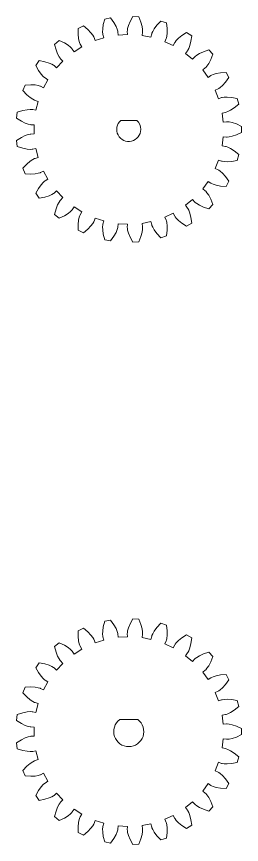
# Model space of a CAD drawing. Header units: millimetres. Extents: x -112 to 331, y -15 to 336.
# Drawn here: x 81.3 to 118.7, y 181.3 to 318.7 of the extents above; entities that cross this region are included whole.
import ezdxf

# ---------------------------------------------------------------- set-up
doc = ezdxf.new("R2010")
doc.units = ezdxf.units.MM
doc.layers.get('0').update_dxf_attribs({"linetype": 'CONTINUOUS', "lineweight": 25, "true_color": 0xffffff})

# ---------------------------------------------------------------- blocks, each defined once
blk = doc.blocks.new('5mm d')
at = {"lineweight": 0}
blk.add_line((-1.5, 2), (1.5, 2), dxfattribs=at)
blk.add_arc((0, 0), 2.5, 126.8699, 53.1301, dxfattribs=at)
blk = doc.blocks.new('5mm_cp250_pa20_t25')
at = {"lineweight": 0}
for p, q in [((-4.232, 17.404), (-4.003, 18.317)), ((-4.003, 18.317), (-3.021, 18.505)), ((-3.021, 18.505), (-2.472, 17.74)), ((-0.046, 17.231), (0.229, 17.91)), ((0.229, 17.91), (0.678, 18.737)), ((0.678, 18.737), (1.676, 18.675)), ((1.676, 18.675), (2.017, 17.797)), ((4.676, 17.29), (5.316, 17.98)), ((5.316, 17.98), (6.267, 17.671)), ((-8.433, 16.746), (-7.528, 17.172)), ((-8.427, 15.805), (-8.433, 16.746)), ((-7.528, 17.172), (-6.806, 16.568)), ((-6.806, 16.568), (-6.3, 16.038)), ((-4.34, 16.155), (-4.33, 16.678)), ((-4.33, 16.678), (-4.232, 17.404)), ((-2.472, 17.74), (-2.114, 17.101)), ((-2.114, 17.101), (-1.912, 16.618)), ((-1.912, 16.618), (-1.823, 16.317)), ((-0.237, 16.417), (-0.186, 16.727)), ((-0.186, 16.727), (-0.046, 17.231)), ((2.017, 17.797), (2.205, 17.089)), ((2.205, 17.089), (2.281, 16.571)), ((2.281, 16.571), (2.292, 16.258)), ((3.98, 16.247), (4.24, 16.701)), ((4.24, 16.701), (4.676, 17.29)), ((6.267, 17.671), (6.38, 16.737)), ((6.38, 16.737), (6.386, 16.004)), ((-8.341, 15.077), (-8.427, 15.805)), ((-6.3, 16.038), (-5.984, 15.621)), ((-5.984, 15.621), (-5.824, 15.351)), ((-5.824, 15.351), (-5.779, 15.256)), ((-5.779, 15.256), (-5.582, 14.737)), ((-5.582, 14.737), (-4.146, 15.204)), ((-4.312, 15.843), (-4.34, 16.155)), ((-4.292, 15.739), (-4.312, 15.843)), ((-4.146, 15.204), (-4.292, 15.739)), ((-1.823, 16.317), (-1.803, 16.214)), ((-1.803, 16.214), (-1.742, 15.663)), ((-1.742, 15.663), (-0.235, 15.757)), ((-0.243, 16.312), (-0.237, 16.417)), ((-0.235, 15.757), (-0.243, 16.312)), ((2.286, 16.153), (2.208, 15.604)), ((2.208, 15.604), (3.691, 15.32)), ((2.292, 16.258), (2.286, 16.153)), ((3.691, 15.32), (3.821, 15.86)), ((3.821, 15.86), (3.854, 15.96)), ((3.854, 15.96), (3.98, 16.247)), ((6.264, 15.177), (6.231, 15.077)), ((6.331, 15.484), (6.264, 15.177)), ((6.386, 16.004), (6.331, 15.484)), ((8.261, 15.122), (8.829, 15.584)), ((8.829, 15.584), (9.621, 16.093)), ((9.621, 16.093), (10.465, 15.557)), ((10.465, 15.557), (10.342, 14.624)), ((-12.332, 14.123), (-11.562, 14.76)), ((-12.093, 13.213), (-12.332, 14.123)), ((-11.562, 14.76), (-10.712, 14.355)), ((-10.712, 14.355), (-10.091, 13.967)), ((-10.091, 13.967), (-9.681, 13.642)), ((-8.221, 14.568), (-8.341, 15.077)), ((-8.116, 14.273), (-8.221, 14.568)), ((-8.072, 14.178), (-8.116, 14.273)), ((-7.797, 13.695), (-8.072, 14.178)), ((6.231, 15.077), (6.019, 14.564)), ((6.019, 14.564), (7.385, 13.921)), ((7.385, 13.921), (7.645, 14.412)), ((7.645, 14.412), (7.702, 14.501)), ((7.702, 14.501), (7.895, 14.747)), ((7.895, 14.747), (8.261, 15.122)), ((10.165, 13.913), (9.982, 13.423)), ((10.342, 14.624), (10.165, 13.913)), ((-11.829, 12.529), (-12.093, 13.213)), ((-11.586, 12.066), (-11.829, 12.529)), ((-9.681, 13.642), (-9.458, 13.421)), ((-9.458, 13.421), (-9.391, 13.34)), ((-9.391, 13.34), (-9.072, 12.886)), ((-9.072, 12.886), (-7.797, 13.695)), ((9.785, 13.054), (9.452, 12.61)), ((9.452, 12.61), (10.615, 11.648)), ((9.841, 13.143), (9.785, 13.054)), ((9.982, 13.423), (9.841, 13.143)), ((11.315, 12.321), (11.762, 12.592)), ((11.762, 12.592), (12.427, 12.899)), ((12.427, 12.899), (13.321, 13.195)), ((13.321, 13.195), (14.005, 12.466)), ((14.005, 12.466), (13.654, 11.593)), ((-15.457, 10.612), (-14.87, 11.421)), ((-14.87, 11.421), (-13.946, 11.24)), ((-13.946, 11.24), (-13.247, 11.019)), ((-13.247, 11.019), (-12.77, 10.805)), ((-11.992, 10.225), (-10.958, 11.326)), ((-11.411, 11.806), (-11.586, 12.066)), ((-11.344, 11.725), (-11.411, 11.806)), ((-10.958, 11.326), (-11.344, 11.725)), ((10.615, 11.648), (10.989, 12.058)), ((10.989, 12.058), (11.066, 12.13)), ((11.066, 12.13), (11.315, 12.321)), ((13.654, 11.593), (13.306, 10.948)), ((-14.999, 9.79), (-15.457, 10.612)), ((-14.573, 9.194), (-14.999, 9.79)), ((-12.77, 10.805), (-12.499, 10.647)), ((-12.499, 10.647), (-12.414, 10.585)), ((-12.414, 10.585), (-11.992, 10.225)), ((12.724, 10.211), (12.291, 9.864)), ((12.291, 9.864), (13.179, 8.642)), ((12.801, 10.282), (12.724, 10.211)), ((13.007, 10.519), (12.801, 10.282)), ((13.306, 10.948), (13.007, 10.519)), ((-14.223, 8.805), (-14.573, 9.194)), ((-13.988, 8.597), (-14.223, 8.805)), ((-13.903, 8.535), (-13.988, 8.597)), ((-13.43, 8.245), (-13.903, 8.535)), ((13.179, 8.642), (13.643, 8.946)), ((13.643, 8.946), (13.735, 8.997)), ((13.735, 8.997), (14.023, 9.12)), ((14.023, 9.12), (14.524, 9.272)), ((14.524, 9.272), (15.245, 9.403)), ((15.245, 9.403), (16.184, 9.468)), ((16.665, 8.591), (16.108, 7.833)), ((16.184, 9.468), (16.665, 8.591)), ((-17.611, 6.435), (-17.243, 7.365)), ((-17.243, 7.365), (-16.303, 7.418)), ((-16.303, 7.418), (-15.571, 7.378)), ((-15.571, 7.378), (-15.056, 7.29)), ((-15.056, 7.29), (-14.754, 7.204)), ((-14.754, 7.204), (-14.656, 7.166)), ((-14.656, 7.166), (-14.157, 6.922)), ((-14.157, 6.922), (-13.43, 8.245)), ((15.214, 6.954), (14.956, 6.776)), ((15.611, 7.295), (15.214, 6.954)), ((16.108, 7.833), (15.611, 7.295)), ((-16.963, 5.752), (-17.611, 6.435)), ((-16.402, 5.281), (-16.963, 5.752)), ((14.864, 6.725), (14.359, 6.496)), ((14.359, 6.496), (14.914, 5.093)), ((14.956, 6.776), (14.864, 6.725)), ((-15.966, 4.992), (-16.402, 5.281)), ((-15.687, 4.848), (-15.966, 4.992)), ((-15.589, 4.81), (-15.687, 4.848)), ((-15.059, 4.647), (-15.589, 4.81)), ((-15.434, 3.184), (-15.059, 4.647)), ((14.914, 5.093), (15.439, 5.272)), ((15.439, 5.272), (15.541, 5.298)), ((15.541, 5.298), (15.851, 5.346)), ((15.851, 5.346), (16.373, 5.369)), ((16.373, 5.369), (17.104, 5.317)), ((17.104, 5.317), (18.03, 5.145)), ((18.278, 4.177), (17.55, 3.581)), ((18.03, 5.145), (18.278, 4.177)), ((-18.658, 1.853), (-18.533, 2.845)), ((-18.533, 2.845), (-17.636, 3.131)), ((-17.636, 3.131), (-16.917, 3.274)), ((-16.917, 3.274), (-16.396, 3.317)), ((-16.396, 3.317), (-16.082, 3.309)), ((-16.082, 3.309), (-15.978, 3.296)), ((-15.978, 3.296), (-15.434, 3.184)), ((16.069, 2.818), (15.522, 2.722)), ((16.171, 2.844), (16.069, 2.818)), ((16.465, 2.951), (16.171, 2.844)), ((16.934, 3.183), (16.465, 2.951)), ((17.55, 3.581), (16.934, 3.183)), ((-17.86, 1.353), (-18.658, 1.853)), ((15.522, 2.722), (15.711, 1.224)), ((-17.2, 1.036), (-17.86, 1.353)), ((-16.705, 0.865), (-17.2, 1.036)), ((-16.4, 0.795), (-16.705, 0.865)), ((-16.296, 0.782), (-16.4, 0.795)), ((-15.741, 0.755), (-16.296, 0.782)), ((-15.741, -0.755), (-15.741, 0.755)), ((15.711, 1.224), (16.265, 1.267)), ((16.265, 1.267), (16.37, 1.267)), ((16.37, 1.267), (16.682, 1.236)), ((16.682, 1.236), (17.194, 1.128)), ((17.194, 1.128), (17.889, 0.896)), ((17.889, 0.896), (18.743, 0.5)), ((18.743, 0.5), (18.743, -0.5)), ((-18.658, -1.853), (-17.86, -1.353)), ((-17.86, -1.353), (-17.2, -1.036)), ((-17.2, -1.036), (-16.705, -0.865)), ((-16.705, -0.865), (-16.4, -0.795)), ((-16.4, -0.795), (-16.296, -0.782)), ((-16.296, -0.782), (-15.741, -0.755)), ((15.712, -1.224), (15.522, -2.722)), ((16.265, -1.267), (15.712, -1.224)), ((16.37, -1.267), (16.265, -1.267)), ((16.682, -1.236), (16.37, -1.267)), ((17.194, -1.128), (16.682, -1.236)), ((17.889, -0.896), (17.194, -1.128)), ((18.743, -0.5), (17.889, -0.896)), ((-18.533, -2.845), (-18.658, -1.853)), ((15.522, -2.722), (16.069, -2.818)), ((-17.636, -3.131), (-18.533, -2.845)), ((-16.917, -3.274), (-17.636, -3.131)), ((-16.396, -3.317), (-16.917, -3.274)), ((-16.082, -3.309), (-16.396, -3.317)), ((-15.978, -3.296), (-16.082, -3.309)), ((-15.435, -3.184), (-15.978, -3.296)), ((-15.059, -4.647), (-15.435, -3.184)), ((16.069, -2.818), (16.171, -2.844)), ((16.171, -2.844), (16.465, -2.951)), ((16.465, -2.951), (16.934, -3.183)), ((16.934, -3.183), (17.55, -3.581)), ((17.55, -3.581), (18.278, -4.177)), ((-16.963, -5.752), (-16.402, -5.281)), ((-16.402, -5.281), (-15.966, -4.992)), ((-15.966, -4.992), (-15.687, -4.848)), ((-15.687, -4.848), (-15.589, -4.81)), ((-15.589, -4.81), (-15.059, -4.647)), ((14.914, -5.093), (14.358, -6.496)), ((15.439, -5.272), (14.914, -5.093)), ((15.541, -5.298), (15.439, -5.272)), ((15.851, -5.346), (15.541, -5.298)), ((16.373, -5.369), (15.851, -5.346)), ((17.104, -5.317), (16.373, -5.369)), ((18.03, -5.145), (17.104, -5.317)), ((18.278, -4.177), (18.03, -5.145)), ((-17.611, -6.435), (-16.963, -5.752)), ((-17.243, -7.365), (-17.611, -6.435)), ((14.358, -6.496), (14.864, -6.725)), ((14.864, -6.725), (14.956, -6.776)), ((14.956, -6.776), (15.214, -6.954)), ((-16.303, -7.418), (-17.243, -7.365)), ((-15.571, -7.378), (-16.303, -7.418)), ((-15.056, -7.29), (-15.571, -7.378)), ((-14.754, -7.204), (-15.056, -7.29)), ((-14.656, -7.166), (-14.754, -7.204)), ((-14.158, -6.922), (-14.656, -7.166)), ((-13.43, -8.245), (-14.158, -6.922)), ((-13.903, -8.535), (-13.43, -8.245)), ((15.214, -6.954), (15.611, -7.295)), ((15.611, -7.295), (16.108, -7.833)), ((16.108, -7.833), (16.665, -8.591)), ((-14.999, -9.79), (-14.573, -9.194)), ((-14.573, -9.194), (-14.223, -8.805)), ((-14.223, -8.805), (-13.988, -8.597)), ((-13.988, -8.597), (-13.903, -8.535)), ((13.179, -8.641), (12.291, -9.863)), ((13.643, -8.946), (13.179, -8.641)), ((13.735, -8.997), (13.643, -8.946)), ((14.023, -9.12), (13.735, -8.997)), ((14.524, -9.272), (14.023, -9.12)), ((15.245, -9.403), (14.524, -9.272)), ((16.184, -9.468), (15.245, -9.403)), ((16.665, -8.591), (16.184, -9.468)), ((-15.457, -10.612), (-14.999, -9.79)), ((-14.87, -11.421), (-15.457, -10.612)), ((-12.77, -10.805), (-13.247, -11.019)), ((-12.499, -10.647), (-12.77, -10.805)), ((-12.414, -10.585), (-12.499, -10.647)), ((-11.992, -10.225), (-12.414, -10.585)), ((-10.958, -11.326), (-11.992, -10.225)), ((12.291, -9.863), (12.724, -10.211)), ((12.724, -10.211), (12.801, -10.282)), ((12.801, -10.282), (13.007, -10.519)), ((13.007, -10.519), (13.306, -10.948)), ((13.306, -10.948), (13.654, -11.593)), ((-13.946, -11.24), (-14.87, -11.421)), ((-13.247, -11.019), (-13.946, -11.24)), ((-11.829, -12.529), (-11.586, -12.066)), ((-11.586, -12.066), (-11.411, -11.806)), ((-11.411, -11.806), (-11.344, -11.725)), ((-11.344, -11.725), (-10.958, -11.326)), ((10.615, -11.648), (9.452, -12.61)), ((10.989, -12.058), (10.615, -11.648)), ((11.066, -12.13), (10.989, -12.058)), ((11.315, -12.321), (11.066, -12.13)), ((11.762, -12.592), (11.315, -12.321)), ((13.654, -11.593), (14.005, -12.466)), ((-12.332, -14.123), (-12.093, -13.213)), ((-12.093, -13.213), (-11.829, -12.529)), ((-9.681, -13.642), (-10.091, -13.967)), ((-9.458, -13.421), (-9.681, -13.642)), ((-9.391, -13.34), (-9.458, -13.421)), ((-9.072, -12.886), (-9.391, -13.34)), ((-7.797, -13.695), (-9.072, -12.886)), ((-8.072, -14.178), (-7.797, -13.695)), ((9.452, -12.61), (9.785, -13.054)), ((9.785, -13.054), (9.841, -13.143)), ((9.841, -13.143), (9.982, -13.423)), ((9.982, -13.423), (10.165, -13.913)), ((12.427, -12.899), (11.762, -12.592)), ((13.321, -13.195), (12.427, -12.899)), ((14.005, -12.466), (13.321, -13.195)), ((-11.562, -14.76), (-12.332, -14.123)), ((-10.712, -14.355), (-11.562, -14.76)), ((-10.091, -13.967), (-10.712, -14.355)), ((-8.427, -15.805), (-8.341, -15.077)), ((-8.341, -15.077), (-8.221, -14.568)), ((-8.221, -14.568), (-8.116, -14.273)), ((-8.116, -14.273), (-8.072, -14.178)), ((-5.582, -14.737), (-5.779, -15.256)), ((-4.146, -15.204), (-5.582, -14.737)), ((7.385, -13.921), (6.019, -14.564)), ((6.019, -14.564), (6.231, -15.077)), ((6.231, -15.077), (6.264, -15.177)), ((7.645, -14.412), (7.385, -13.921)), ((7.702, -14.501), (7.645, -14.412)), ((7.895, -14.747), (7.702, -14.501)), ((8.261, -15.122), (7.895, -14.747)), ((8.829, -15.584), (8.261, -15.122)), ((10.165, -13.913), (10.342, -14.624)), ((10.342, -14.624), (10.465, -15.557)), ((-8.433, -16.746), (-8.427, -15.805)), ((-6.3, -16.038), (-6.806, -16.568)), ((-5.984, -15.621), (-6.3, -16.038)), ((-5.824, -15.351), (-5.984, -15.621)), ((-5.779, -15.256), (-5.824, -15.351)), ((-4.34, -16.155), (-4.312, -15.843)), ((-4.33, -16.678), (-4.34, -16.155)), ((-4.312, -15.843), (-4.292, -15.739)), ((-4.292, -15.739), (-4.146, -15.204)), ((-1.823, -16.317), (-1.912, -16.618)), ((-1.803, -16.214), (-1.823, -16.317)), ((-1.742, -15.663), (-1.803, -16.214)), ((-0.235, -15.757), (-1.742, -15.663)), ((-0.243, -16.312), (-0.235, -15.757)), ((-0.237, -16.417), (-0.243, -16.312)), ((-0.186, -16.727), (-0.237, -16.417)), ((3.691, -15.321), (2.208, -15.604)), ((2.208, -15.604), (2.286, -16.153)), ((2.292, -16.258), (2.281, -16.571)), ((2.286, -16.153), (2.292, -16.258)), ((3.821, -15.86), (3.691, -15.321)), ((3.854, -15.96), (3.821, -15.86)), ((3.98, -16.247), (3.854, -15.96)), ((4.24, -16.701), (3.98, -16.247)), ((6.264, -15.177), (6.331, -15.484)), ((6.331, -15.484), (6.386, -16.004)), ((6.386, -16.004), (6.38, -16.737)), ((9.621, -16.093), (8.829, -15.584)), ((10.465, -15.557), (9.621, -16.093)), ((-7.528, -17.172), (-8.433, -16.746)), ((-6.806, -16.568), (-7.528, -17.172)), ((-4.232, -17.404), (-4.33, -16.678)), ((-4.003, -18.317), (-4.232, -17.404)), ((-2.472, -17.74), (-3.021, -18.505)), ((-2.114, -17.101), (-2.472, -17.74)), ((-1.912, -16.618), (-2.114, -17.101)), ((-0.046, -17.231), (-0.186, -16.727)), ((0.229, -17.91), (-0.046, -17.231)), ((2.017, -17.797), (1.676, -18.675)), ((2.205, -17.089), (2.017, -17.797)), ((2.281, -16.571), (2.205, -17.089)), ((4.676, -17.29), (4.24, -16.701)), ((5.316, -17.98), (4.676, -17.29)), ((6.267, -17.671), (5.316, -17.98)), ((6.38, -16.737), (6.267, -17.671)), ((-3.021, -18.505), (-4.003, -18.317)), ((0.678, -18.737), (0.229, -17.91)), ((1.676, -18.675), (0.678, -18.737))]:
    blk.add_line(p, q, dxfattribs=at)
blk.add_blockref('5mm d', (0, 0), dxfattribs=at)
blk = doc.blocks.new('4mm d')
at = {"lineweight": 0}
blk.add_line((-1.32, 1.5), (1.32, 1.5), dxfattribs=at)
for start, end in [(131.4096, 0), (0, 48.5904)]:
    blk.add_arc((0, 0), 2, start, end, dxfattribs=at)
blk = doc.blocks.new('4mm_cp250_pa20_t25')
at = {"lineweight": 0}
for p, q in [((-4.232, 17.404), (-4.003, 18.317)), ((-4.003, 18.317), (-3.021, 18.505)), ((-3.021, 18.505), (-2.472, 17.74)), ((-0.046, 17.231), (0.229, 17.91)), ((0.229, 17.91), (0.678, 18.737)), ((0.678, 18.737), (1.676, 18.675)), ((1.676, 18.675), (2.017, 17.797)), ((4.676, 17.29), (5.316, 17.98)), ((5.316, 17.98), (6.267, 17.671)), ((-8.433, 16.746), (-7.528, 17.172)), ((-8.427, 15.805), (-8.433, 16.746)), ((-7.528, 17.172), (-6.806, 16.568)), ((-6.806, 16.568), (-6.3, 16.038)), ((-4.34, 16.155), (-4.33, 16.678)), ((-4.33, 16.678), (-4.232, 17.404)), ((-2.472, 17.74), (-2.114, 17.101)), ((-2.114, 17.101), (-1.912, 16.618)), ((-1.912, 16.618), (-1.823, 16.317)), ((-0.237, 16.417), (-0.186, 16.727)), ((-0.186, 16.727), (-0.046, 17.231)), ((2.017, 17.797), (2.205, 17.089)), ((2.205, 17.089), (2.281, 16.571)), ((2.281, 16.571), (2.292, 16.258)), ((3.98, 16.247), (4.24, 16.701)), ((4.24, 16.701), (4.676, 17.29)), ((6.267, 17.671), (6.38, 16.737)), ((6.38, 16.737), (6.386, 16.004)), ((-8.341, 15.077), (-8.427, 15.805)), ((-6.3, 16.038), (-5.984, 15.621)), ((-5.984, 15.621), (-5.824, 15.351)), ((-5.824, 15.351), (-5.779, 15.256)), ((-5.779, 15.256), (-5.582, 14.737)), ((-5.582, 14.737), (-4.146, 15.204)), ((-4.312, 15.843), (-4.34, 16.155)), ((-4.292, 15.739), (-4.312, 15.843)), ((-4.146, 15.204), (-4.292, 15.739)), ((-1.823, 16.317), (-1.803, 16.214)), ((-1.803, 16.214), (-1.742, 15.663)), ((-1.742, 15.663), (-0.235, 15.757)), ((-0.243, 16.312), (-0.237, 16.417)), ((-0.235, 15.757), (-0.243, 16.312)), ((2.286, 16.153), (2.208, 15.604)), ((2.208, 15.604), (3.691, 15.32)), ((2.292, 16.258), (2.286, 16.153)), ((3.691, 15.32), (3.821, 15.86)), ((3.821, 15.86), (3.854, 15.96)), ((3.854, 15.96), (3.98, 16.247)), ((6.264, 15.177), (6.231, 15.077)), ((6.331, 15.484), (6.264, 15.177)), ((6.386, 16.004), (6.331, 15.484)), ((8.261, 15.122), (8.829, 15.584)), ((8.829, 15.584), (9.621, 16.093)), ((9.621, 16.093), (10.465, 15.557)), ((10.465, 15.557), (10.342, 14.624)), ((-12.332, 14.123), (-11.562, 14.76)), ((-12.093, 13.213), (-12.332, 14.123)), ((-11.562, 14.76), (-10.712, 14.355)), ((-10.712, 14.355), (-10.091, 13.967)), ((-10.091, 13.967), (-9.681, 13.642)), ((-8.221, 14.568), (-8.341, 15.077)), ((-8.116, 14.273), (-8.221, 14.568)), ((-8.072, 14.178), (-8.116, 14.273)), ((-7.797, 13.695), (-8.072, 14.178)), ((6.231, 15.077), (6.019, 14.564)), ((6.019, 14.564), (7.385, 13.921)), ((7.385, 13.921), (7.645, 14.412)), ((7.645, 14.412), (7.702, 14.501)), ((7.702, 14.501), (7.895, 14.747)), ((7.895, 14.747), (8.261, 15.122)), ((10.165, 13.913), (9.982, 13.423)), ((10.342, 14.624), (10.165, 13.913)), ((-11.829, 12.529), (-12.093, 13.213)), ((-11.586, 12.066), (-11.829, 12.529)), ((-9.681, 13.642), (-9.458, 13.421)), ((-9.458, 13.421), (-9.391, 13.34)), ((-9.391, 13.34), (-9.072, 12.886)), ((-9.072, 12.886), (-7.797, 13.695)), ((9.785, 13.054), (9.452, 12.61)), ((9.452, 12.61), (10.615, 11.648)), ((9.841, 13.143), (9.785, 13.054)), ((9.982, 13.423), (9.841, 13.143)), ((11.315, 12.321), (11.762, 12.592)), ((11.762, 12.592), (12.427, 12.899)), ((12.427, 12.899), (13.321, 13.195)), ((13.321, 13.195), (14.005, 12.466)), ((14.005, 12.466), (13.654, 11.593)), ((-15.457, 10.612), (-14.87, 11.421)), ((-14.87, 11.421), (-13.946, 11.24)), ((-13.946, 11.24), (-13.247, 11.019)), ((-13.247, 11.019), (-12.77, 10.805)), ((-11.992, 10.225), (-10.958, 11.326)), ((-11.411, 11.806), (-11.586, 12.066)), ((-11.344, 11.725), (-11.411, 11.806)), ((-10.958, 11.326), (-11.344, 11.725)), ((10.615, 11.648), (10.989, 12.058)), ((10.989, 12.058), (11.066, 12.13)), ((11.066, 12.13), (11.315, 12.321)), ((13.654, 11.593), (13.306, 10.948)), ((-14.999, 9.79), (-15.457, 10.612)), ((-14.573, 9.194), (-14.999, 9.79)), ((-12.77, 10.805), (-12.499, 10.647)), ((-12.499, 10.647), (-12.414, 10.585)), ((-12.414, 10.585), (-11.992, 10.225)), ((12.724, 10.211), (12.291, 9.864)), ((12.291, 9.864), (13.179, 8.642)), ((12.801, 10.282), (12.724, 10.211)), ((13.007, 10.519), (12.801, 10.282)), ((13.306, 10.948), (13.007, 10.519)), ((-14.223, 8.805), (-14.573, 9.194)), ((-13.988, 8.597), (-14.223, 8.805)), ((-13.903, 8.535), (-13.988, 8.597)), ((-13.43, 8.245), (-13.903, 8.535)), ((13.179, 8.642), (13.643, 8.946)), ((13.643, 8.946), (13.735, 8.997)), ((13.735, 8.997), (14.023, 9.12)), ((14.023, 9.12), (14.524, 9.272)), ((14.524, 9.272), (15.245, 9.403)), ((15.245, 9.403), (16.184, 9.468)), ((16.665, 8.591), (16.108, 7.833)), ((16.184, 9.468), (16.665, 8.591)), ((-17.611, 6.435), (-17.243, 7.365)), ((-17.243, 7.365), (-16.303, 7.418)), ((-16.303, 7.418), (-15.571, 7.378)), ((-15.571, 7.378), (-15.056, 7.29)), ((-15.056, 7.29), (-14.754, 7.204)), ((-14.754, 7.204), (-14.656, 7.166)), ((-14.656, 7.166), (-14.157, 6.922)), ((-14.157, 6.922), (-13.43, 8.245)), ((15.214, 6.954), (14.956, 6.776)), ((15.611, 7.295), (15.214, 6.954)), ((16.108, 7.833), (15.611, 7.295)), ((-16.963, 5.752), (-17.611, 6.435)), ((-16.402, 5.281), (-16.963, 5.752)), ((14.864, 6.725), (14.359, 6.496)), ((14.359, 6.496), (14.914, 5.093)), ((14.956, 6.776), (14.864, 6.725)), ((-15.966, 4.992), (-16.402, 5.281)), ((-15.687, 4.848), (-15.966, 4.992)), ((-15.589, 4.81), (-15.687, 4.848)), ((-15.059, 4.647), (-15.589, 4.81)), ((-15.434, 3.184), (-15.059, 4.647)), ((14.914, 5.093), (15.439, 5.272)), ((15.439, 5.272), (15.541, 5.298)), ((15.541, 5.298), (15.851, 5.346)), ((15.851, 5.346), (16.373, 5.369)), ((16.373, 5.369), (17.104, 5.317)), ((17.104, 5.317), (18.03, 5.145)), ((18.278, 4.177), (17.55, 3.581)), ((18.03, 5.145), (18.278, 4.177)), ((-18.658, 1.853), (-18.533, 2.845)), ((-18.533, 2.845), (-17.636, 3.131)), ((-17.636, 3.131), (-16.917, 3.274)), ((-16.917, 3.274), (-16.396, 3.317)), ((-16.396, 3.317), (-16.082, 3.309)), ((-16.082, 3.309), (-15.978, 3.296)), ((-15.978, 3.296), (-15.434, 3.184)), ((16.069, 2.818), (15.522, 2.722)), ((16.171, 2.844), (16.069, 2.818)), ((16.465, 2.951), (16.171, 2.844)), ((16.934, 3.183), (16.465, 2.951)), ((17.55, 3.581), (16.934, 3.183)), ((-17.86, 1.353), (-18.658, 1.853)), ((15.522, 2.722), (15.711, 1.224)), ((-17.2, 1.036), (-17.86, 1.353)), ((-16.705, 0.865), (-17.2, 1.036)), ((-16.4, 0.795), (-16.705, 0.865)), ((-16.296, 0.782), (-16.4, 0.795)), ((-15.741, 0.755), (-16.296, 0.782)), ((-15.741, -0.755), (-15.741, 0.755)), ((15.711, 1.224), (16.265, 1.267)), ((16.265, 1.267), (16.37, 1.267)), ((16.37, 1.267), (16.682, 1.236)), ((16.682, 1.236), (17.194, 1.128)), ((17.194, 1.128), (17.889, 0.896)), ((17.889, 0.896), (18.743, 0.5)), ((18.743, 0.5), (18.743, -0.5)), ((-18.658, -1.853), (-17.86, -1.353)), ((-17.86, -1.353), (-17.2, -1.036)), ((-17.2, -1.036), (-16.705, -0.865)), ((-16.705, -0.865), (-16.4, -0.795)), ((-16.4, -0.795), (-16.296, -0.782)), ((-16.296, -0.782), (-15.741, -0.755)), ((15.712, -1.224), (15.522, -2.722)), ((16.265, -1.267), (15.712, -1.224)), ((16.37, -1.267), (16.265, -1.267)), ((16.682, -1.236), (16.37, -1.267)), ((17.194, -1.128), (16.682, -1.236)), ((17.889, -0.896), (17.194, -1.128)), ((18.743, -0.5), (17.889, -0.896)), ((-18.533, -2.845), (-18.658, -1.853)), ((15.522, -2.722), (16.069, -2.818)), ((-17.636, -3.131), (-18.533, -2.845)), ((-16.917, -3.274), (-17.636, -3.131)), ((-16.396, -3.317), (-16.917, -3.274)), ((-16.082, -3.309), (-16.396, -3.317)), ((-15.978, -3.296), (-16.082, -3.309)), ((-15.435, -3.184), (-15.978, -3.296)), ((-15.059, -4.647), (-15.435, -3.184)), ((16.069, -2.818), (16.171, -2.844)), ((16.171, -2.844), (16.465, -2.951)), ((16.465, -2.951), (16.934, -3.183)), ((16.934, -3.183), (17.55, -3.581)), ((17.55, -3.581), (18.278, -4.177)), ((-16.963, -5.752), (-16.402, -5.281)), ((-16.402, -5.281), (-15.966, -4.992)), ((-15.966, -4.992), (-15.687, -4.848)), ((-15.687, -4.848), (-15.589, -4.81)), ((-15.589, -4.81), (-15.059, -4.647)), ((14.914, -5.093), (14.358, -6.496)), ((15.439, -5.272), (14.914, -5.093)), ((15.541, -5.298), (15.439, -5.272)), ((15.851, -5.346), (15.541, -5.298)), ((16.373, -5.369), (15.851, -5.346)), ((17.104, -5.317), (16.373, -5.369)), ((18.03, -5.145), (17.104, -5.317)), ((18.278, -4.177), (18.03, -5.145)), ((-17.611, -6.435), (-16.963, -5.752)), ((-17.243, -7.365), (-17.611, -6.435)), ((14.358, -6.496), (14.864, -6.725)), ((14.864, -6.725), (14.956, -6.776)), ((14.956, -6.776), (15.214, -6.954)), ((-16.303, -7.418), (-17.243, -7.365)), ((-15.571, -7.378), (-16.303, -7.418)), ((-15.056, -7.29), (-15.571, -7.378)), ((-14.754, -7.204), (-15.056, -7.29)), ((-14.656, -7.166), (-14.754, -7.204)), ((-14.158, -6.922), (-14.656, -7.166)), ((-13.43, -8.245), (-14.158, -6.922)), ((-13.903, -8.535), (-13.43, -8.245)), ((15.214, -6.954), (15.611, -7.295)), ((15.611, -7.295), (16.108, -7.833)), ((16.108, -7.833), (16.665, -8.591)), ((-14.999, -9.79), (-14.573, -9.194)), ((-14.573, -9.194), (-14.223, -8.805)), ((-14.223, -8.805), (-13.988, -8.597)), ((-13.988, -8.597), (-13.903, -8.535)), ((13.179, -8.641), (12.291, -9.863)), ((13.643, -8.946), (13.179, -8.641)), ((13.735, -8.997), (13.643, -8.946)), ((14.023, -9.12), (13.735, -8.997)), ((14.524, -9.272), (14.023, -9.12)), ((15.245, -9.403), (14.524, -9.272)), ((16.184, -9.468), (15.245, -9.403)), ((16.665, -8.591), (16.184, -9.468)), ((-15.457, -10.612), (-14.999, -9.79)), ((-14.87, -11.421), (-15.457, -10.612)), ((-12.77, -10.805), (-13.247, -11.019)), ((-12.499, -10.647), (-12.77, -10.805)), ((-12.414, -10.585), (-12.499, -10.647)), ((-11.992, -10.225), (-12.414, -10.585)), ((-10.958, -11.326), (-11.992, -10.225)), ((12.291, -9.863), (12.724, -10.211)), ((12.724, -10.211), (12.801, -10.282)), ((12.801, -10.282), (13.007, -10.519)), ((13.007, -10.519), (13.306, -10.948)), ((13.306, -10.948), (13.654, -11.593)), ((-13.946, -11.24), (-14.87, -11.421)), ((-13.247, -11.019), (-13.946, -11.24)), ((-11.829, -12.529), (-11.586, -12.066)), ((-11.586, -12.066), (-11.411, -11.806)), ((-11.411, -11.806), (-11.344, -11.725)), ((-11.344, -11.725), (-10.958, -11.326)), ((10.615, -11.648), (9.452, -12.61)), ((10.989, -12.058), (10.615, -11.648)), ((11.066, -12.13), (10.989, -12.058)), ((11.315, -12.321), (11.066, -12.13)), ((11.762, -12.592), (11.315, -12.321)), ((13.654, -11.593), (14.005, -12.466)), ((-12.332, -14.123), (-12.093, -13.213)), ((-12.093, -13.213), (-11.829, -12.529)), ((-9.681, -13.642), (-10.091, -13.967)), ((-9.458, -13.421), (-9.681, -13.642)), ((-9.391, -13.34), (-9.458, -13.421)), ((-9.072, -12.886), (-9.391, -13.34)), ((-7.797, -13.695), (-9.072, -12.886)), ((-8.072, -14.178), (-7.797, -13.695)), ((9.452, -12.61), (9.785, -13.054)), ((9.785, -13.054), (9.841, -13.143)), ((9.841, -13.143), (9.982, -13.423)), ((9.982, -13.423), (10.165, -13.913)), ((12.427, -12.899), (11.762, -12.592)), ((13.321, -13.195), (12.427, -12.899)), ((14.005, -12.466), (13.321, -13.195)), ((-11.562, -14.76), (-12.332, -14.123)), ((-10.712, -14.355), (-11.562, -14.76)), ((-10.091, -13.967), (-10.712, -14.355)), ((-8.427, -15.805), (-8.341, -15.077)), ((-8.341, -15.077), (-8.221, -14.568)), ((-8.221, -14.568), (-8.116, -14.273)), ((-8.116, -14.273), (-8.072, -14.178)), ((-5.582, -14.737), (-5.779, -15.256)), ((-4.146, -15.204), (-5.582, -14.737)), ((7.385, -13.921), (6.019, -14.564)), ((6.019, -14.564), (6.231, -15.077)), ((6.231, -15.077), (6.264, -15.177)), ((7.645, -14.412), (7.385, -13.921)), ((7.702, -14.501), (7.645, -14.412)), ((7.895, -14.747), (7.702, -14.501)), ((8.261, -15.122), (7.895, -14.747)), ((8.829, -15.584), (8.261, -15.122)), ((10.165, -13.913), (10.342, -14.624)), ((10.342, -14.624), (10.465, -15.557)), ((-8.433, -16.746), (-8.427, -15.805)), ((-6.3, -16.038), (-6.806, -16.568)), ((-5.984, -15.621), (-6.3, -16.038)), ((-5.824, -15.351), (-5.984, -15.621)), ((-5.779, -15.256), (-5.824, -15.351)), ((-4.34, -16.155), (-4.312, -15.843)), ((-4.33, -16.678), (-4.34, -16.155)), ((-4.312, -15.843), (-4.292, -15.739)), ((-4.292, -15.739), (-4.146, -15.204)), ((-1.823, -16.317), (-1.912, -16.618)), ((-1.803, -16.214), (-1.823, -16.317)), ((-1.742, -15.663), (-1.803, -16.214)), ((-0.235, -15.757), (-1.742, -15.663)), ((-0.243, -16.312), (-0.235, -15.757)), ((-0.237, -16.417), (-0.243, -16.312)), ((-0.186, -16.727), (-0.237, -16.417)), ((3.691, -15.321), (2.208, -15.604)), ((2.208, -15.604), (2.286, -16.153)), ((2.292, -16.258), (2.281, -16.571)), ((2.286, -16.153), (2.292, -16.258)), ((3.821, -15.86), (3.691, -15.321)), ((3.854, -15.96), (3.821, -15.86)), ((3.98, -16.247), (3.854, -15.96)), ((4.24, -16.701), (3.98, -16.247)), ((6.264, -15.177), (6.331, -15.484)), ((6.331, -15.484), (6.386, -16.004)), ((6.386, -16.004), (6.38, -16.737)), ((9.621, -16.093), (8.829, -15.584)), ((10.465, -15.557), (9.621, -16.093)), ((-7.528, -17.172), (-8.433, -16.746)), ((-6.806, -16.568), (-7.528, -17.172)), ((-4.232, -17.404), (-4.33, -16.678)), ((-4.003, -18.317), (-4.232, -17.404)), ((-2.472, -17.74), (-3.021, -18.505)), ((-2.114, -17.101), (-2.472, -17.74)), ((-1.912, -16.618), (-2.114, -17.101)), ((-0.046, -17.231), (-0.186, -16.727)), ((0.229, -17.91), (-0.046, -17.231)), ((2.017, -17.797), (1.676, -18.675)), ((2.205, -17.089), (2.017, -17.797)), ((2.281, -16.571), (2.205, -17.089)), ((4.676, -17.29), (4.24, -16.701)), ((5.316, -17.98), (4.676, -17.29)), ((6.267, -17.671), (5.316, -17.98)), ((6.38, -16.737), (6.267, -17.671)), ((-3.021, -18.505), (-4.003, -18.317)), ((0.678, -18.737), (0.229, -17.91)), ((1.676, -18.675), (0.678, -18.737))]:
    blk.add_line(p, q, dxfattribs=at)
blk.add_blockref('4mm d', (0, 0), dxfattribs=at)

msp = doc.modelspace()

# ---------------------------------------------------------------- block references
for name, p in [('4mm_cp250_pa20_t25', (99.96, 300)), ('5mm_cp250_pa20_t25', (99.96, 200))]:
    msp.add_blockref(name, p)

doc.saveas('drawing.dxf')
